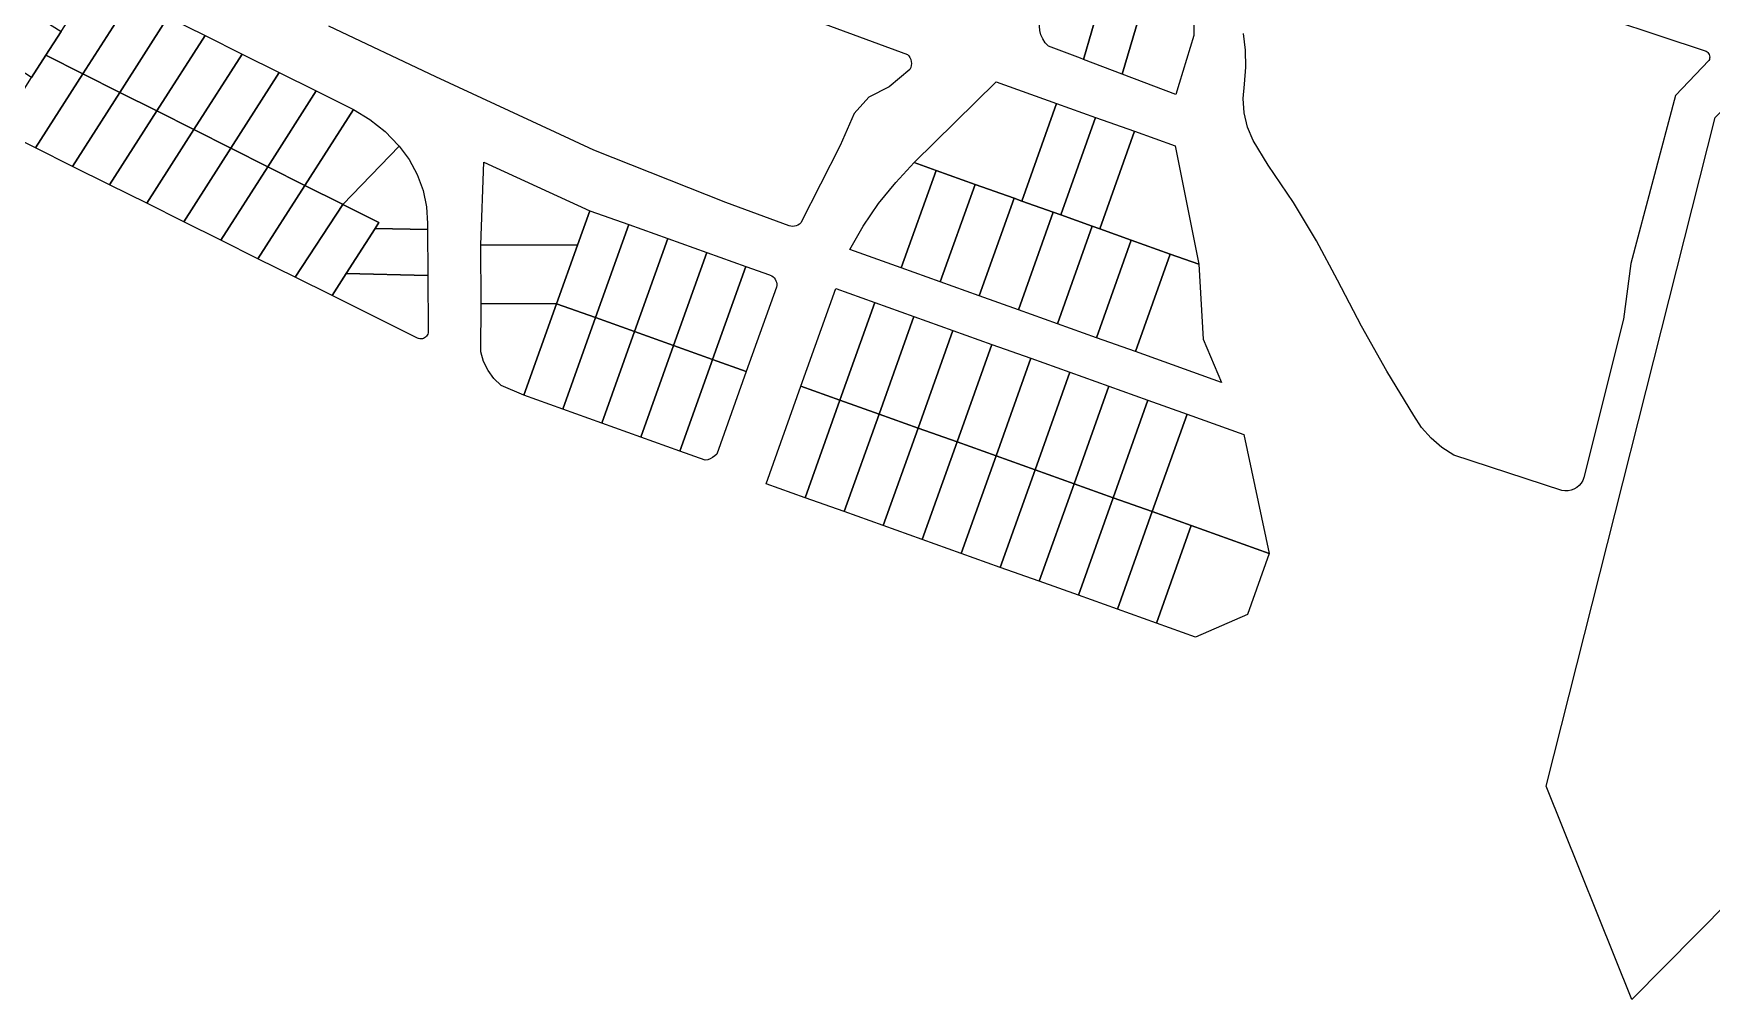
# Model space of a CAD drawing. Header units: millimetres. Extents: x 522658 to 553925, y 7796479 to 7820139.
# Drawn here: x 541403.7 to 541889.8, y 7800265.5 to 7800545.3 of the extents above; entities that cross this region are included whole.
import ezdxf

# ---------------------------------------------------------------- set-up
doc = ezdxf.new("R2010")
doc.units = ezdxf.units.MM
doc.layers.add('ZONA RESIDENCIAL 2 (ZR_2)', color=2, linetype='Continuous')

msp = doc.modelspace()

# ---------------------------------------------------------------- linework, layer by layer
at = {"layer": 'ZONA RESIDENCIAL 2 (ZR_2)'}
for points in [[(542041.63, 7800573.3), (542074.41, 7800475.35), (541866.73, 7800265.47), (541841.91, 7800327.27), (541890.88, 7800520.99), (541969.29, 7800600.23), (541982.78, 7800558.79), (542039.93, 7800577.53), (542041.63, 7800573.3)], [(541715.13, 7800562.77), (541707.88, 7800537.8), (541706.93, 7800538.16), (541697.68, 7800541.68), (541696.77, 7800542.64), (541696.04, 7800543.74), (541695.5, 7800544.95), (541695.17, 7800546.23), (541695.06, 7800547.48), (541695.16, 7800548.74), (541697.38, 7800556.61), (541699.12, 7800564.6), (541715.13, 7800562.77)], [(541431.83, 7800555.39), (541417.94, 7800533.65), (541407.22, 7800539.04), (541411.62, 7800545.92), (541421.08, 7800560.73), (541431.83, 7800555.39)], [(541727.3, 7800561.38), (541719.09, 7800533.53), (541707.88, 7800537.8), (541715.13, 7800562.77), (541727.3, 7800561.38)], [(541719.09, 7800533.53), (541727.3, 7800561.38), (541731.67, 7800560.88), (541739.62, 7800559.98), (541739.85, 7800544.71), (541735.56, 7800530.84), (541734.57, 7800527.63), (541719.09, 7800533.53)], [(541411.62, 7800545.92), (541407.22, 7800539.04), (541403.1, 7800532.59), (541386.08, 7800543.45), (541386.83, 7800544.64), (541391.87, 7800552.64), (541394.51, 7800556.84), (541411.62, 7800545.92)], [(541442.58, 7800550.05), (541428.66, 7800528.27), (541417.94, 7800533.65), (541431.83, 7800555.39), (541442.58, 7800550.05)], [(541453.33, 7800544.71), (541439.38, 7800522.88), (541428.66, 7800528.27), (541442.58, 7800550.05), (541453.33, 7800544.71)], [(541464.08, 7800539.37), (541450.1, 7800517.5), (541439.38, 7800522.88), (541453.33, 7800544.71), (541464.08, 7800539.37)], [(541474.83, 7800534.03), (541460.82, 7800512.11), (541450.1, 7800517.5), (541464.08, 7800539.37), (541474.83, 7800534.03)], [(541404.22, 7800512.18), (541393.48, 7800517.53), (541403.1, 7800532.59), (541407.22, 7800539.04), (541417.94, 7800533.65), (541404.22, 7800512.18)], [(541414.96, 7800506.83), (541404.22, 7800512.18), (541417.94, 7800533.65), (541428.66, 7800528.27), (541414.96, 7800506.83)], [(541485.58, 7800528.69), (541471.54, 7800506.73), (541460.82, 7800512.11), (541474.83, 7800534.03), (541485.58, 7800528.69)], [(541700.04, 7800525.06), (541689.95, 7800496.8), (541687.76, 7800497.58), (541676.45, 7800501.61), (541665.14, 7800505.65), (541658.82, 7800507.91), (541682.51, 7800531.32), (541700.04, 7800525.06)], [(541425.7, 7800501.48), (541414.96, 7800506.83), (541428.66, 7800528.27), (541439.38, 7800522.88), (541425.7, 7800501.48)], [(541496.33, 7800523.35), (541482.26, 7800501.34), (541471.54, 7800506.73), (541485.58, 7800528.69), (541496.33, 7800523.35)], [(541689.95, 7800496.8), (541700.04, 7800525.06), (541711.35, 7800521.03), (541701.25, 7800492.76), (541699.03, 7800493.56), (541689.95, 7800496.8)], [(541436.44, 7800496.13), (541425.7, 7800501.48), (541439.38, 7800522.88), (541450.1, 7800517.5), (541436.44, 7800496.13)], [(541509.59, 7800512.7), (541493.26, 7800495.82), (541492.97, 7800495.96), (541482.26, 7800501.34), (541496.33, 7800523.35), (541501.12, 7800520.45), (541505.5, 7800516.95), (541509.39, 7800512.93), (541509.59, 7800512.7)], [(541701.25, 7800492.76), (541711.35, 7800521.03), (541722.66, 7800516.99), (541712.57, 7800488.72), (541710.37, 7800489.51), (541701.25, 7800492.76)], [(541447.18, 7800490.78), (541436.44, 7800496.13), (541450.1, 7800517.5), (541460.82, 7800512.11), (541447.18, 7800490.78)], [(541712.57, 7800488.72), (541722.66, 7800516.99), (541734.44, 7800512.79), (541741.23, 7800478.49), (541732.99, 7800481.43), (541721.68, 7800485.47), (541712.57, 7800488.72)], [(541457.92, 7800485.43), (541447.18, 7800490.78), (541460.82, 7800512.11), (541471.54, 7800506.73), (541457.92, 7800485.43)], [(541517.81, 7800488.52), (541502.62, 7800488.88), (541503.7, 7800490.57), (541493.26, 7800495.82), (541509.59, 7800512.7), (541512.5, 7800508.78), (541514.82, 7800504.48), (541516.5, 7800499.89), (541517.5, 7800495.11), (541517.8, 7800490.24), (541517.81, 7800488.52)], [(541468.67, 7800480.09), (541457.92, 7800485.43), (541471.54, 7800506.73), (541482.26, 7800501.34), (541468.67, 7800480.09)], [(541564.82, 7800494), (541561.24, 7800483.98), (541533.24, 7800484.08), (541534.14, 7800508.05), (541564.82, 7800494)], [(541665.14, 7800505.65), (541655.05, 7800477.39), (541640.11, 7800482.72), (541644.05, 7800489.54), (541648.5, 7800496.03), (541653.43, 7800502.17), (541658.82, 7800507.91), (541665.14, 7800505.65)], [(541676.45, 7800501.61), (541666.36, 7800473.35), (541655.05, 7800477.39), (541665.14, 7800505.65), (541676.45, 7800501.61)], [(541493.26, 7800495.82), (541479.41, 7800474.74), (541468.67, 7800480.09), (541482.26, 7800501.34), (541492.97, 7800495.96), (541493.26, 7800495.82)], [(541677.66, 7800469.31), (541666.36, 7800473.35), (541676.45, 7800501.61), (541687.76, 7800497.58), (541677.66, 7800469.31)], [(541479.41, 7800474.74), (541493.26, 7800495.82), (541503.7, 7800490.57), (541502.62, 7800488.88), (541494.22, 7800475.75), (541490.15, 7800469.39), (541479.41, 7800474.74)], [(541699.03, 7800493.56), (541688.97, 7800465.27), (541677.66, 7800469.31), (541687.76, 7800497.58), (541689.95, 7800496.8), (541699.03, 7800493.56)], [(541576.11, 7800489.97), (541566.49, 7800463.01), (541555.19, 7800467.02), (541561.24, 7800483.98), (541564.82, 7800494), (541576.11, 7800489.97)], [(541710.37, 7800489.51), (541700.28, 7800461.24), (541688.97, 7800465.27), (541699.03, 7800493.56), (541701.25, 7800492.76), (541710.37, 7800489.51)], [(541494.22, 7800475.75), (541502.62, 7800488.88), (541517.81, 7800488.52), (541517.82, 7800486.5), (541517.87, 7800477.48), (541517.88, 7800475.19), (541494.22, 7800475.75)], [(541587.41, 7800485.93), (541577.79, 7800458.97), (541566.49, 7800463.01), (541576.11, 7800489.97), (541587.41, 7800485.93)], [(541598.71, 7800481.89), (541589.09, 7800454.94), (541577.79, 7800458.97), (541587.41, 7800485.93), (541598.71, 7800481.89)], [(541721.68, 7800485.47), (541711.59, 7800457.2), (541700.28, 7800461.24), (541710.37, 7800489.51), (541712.57, 7800488.72), (541721.68, 7800485.47)], [(541561.24, 7800483.98), (541555.19, 7800467.02), (541533.32, 7800467.08), (541533.24, 7800484.08), (541561.24, 7800483.98)], [(541610.01, 7800477.85), (541600.39, 7800450.9), (541589.09, 7800454.94), (541598.71, 7800481.89), (541610.01, 7800477.85)], [(541732.99, 7800481.43), (541722.89, 7800453.17), (541711.59, 7800457.2), (541721.68, 7800485.47), (541732.99, 7800481.43)], [(541722.89, 7800453.17), (541732.99, 7800481.43), (541741.23, 7800478.49), (541742.48, 7800456.75), (541747.86, 7800444.25), (541722.89, 7800453.17)], [(541610.15, 7800447.4), (541600.39, 7800450.9), (541610.01, 7800477.85), (541616.84, 7800475.41), (541617.08, 7800475.32), (541617.51, 7800475.11), (541617.9, 7800474.83), (541618.24, 7800474.5), (541618.52, 7800474.11), (541618.74, 7800473.69), (541618.9, 7800473.24), (541618.98, 7800472.77), (541618.99, 7800472.29), (541618.92, 7800471.82), (541610.15, 7800447.4)], [(541517.88, 7800475.19), (541517.95, 7800459.34), (541517.96, 7800458.6), (541517.87, 7800458.25), (541517.71, 7800457.92), (541517.51, 7800457.63), (541517.26, 7800457.37), (541516.97, 7800457.15), (541516.64, 7800456.99), (541516.3, 7800456.89), (541515.94, 7800456.84), (541515.58, 7800456.86), (541515.23, 7800456.94), (541514.89, 7800457.07), (541490.15, 7800469.39), (541494.22, 7800475.75), (541517.88, 7800475.19)], [(541647.38, 7800467.38), (541637.29, 7800439.11), (541625.98, 7800443.15), (541636.08, 7800471.42), (541647.38, 7800467.38)], [(541555.19, 7800467.02), (541545.73, 7800440.53), (541539.11, 7800443.32), (541537.05, 7800445.37), (541535.35, 7800447.73), (541534.06, 7800450.34), (541533.22, 7800453.13), (541533.32, 7800467.08), (541555.19, 7800467.02)], [(541566.49, 7800463.01), (541557.03, 7800436.48), (541545.73, 7800440.53), (541555.19, 7800467.02), (541566.49, 7800463.01)], [(541658.69, 7800463.34), (541648.6, 7800435.07), (541637.29, 7800439.11), (541647.38, 7800467.38), (541658.69, 7800463.34)], [(541568.31, 7800432.43), (541557.03, 7800436.48), (541566.49, 7800463.01), (541577.79, 7800458.97), (541568.31, 7800432.43)], [(541670, 7800459.3), (541659.9, 7800431.03), (541648.6, 7800435.07), (541658.69, 7800463.34), (541670, 7800459.3)], [(541579.61, 7800428.37), (541568.31, 7800432.43), (541577.79, 7800458.97), (541589.09, 7800454.94), (541579.61, 7800428.37)], [(541681.3, 7800455.26), (541671.21, 7800426.99), (541659.9, 7800431.03), (541670, 7800459.3), (541681.3, 7800455.26)], [(541590.89, 7800424.32), (541579.61, 7800428.37), (541589.09, 7800454.94), (541600.39, 7800450.9), (541599.98, 7800449.76), (541590.89, 7800424.32)], [(541692.61, 7800451.22), (541682.51, 7800422.95), (541671.21, 7800426.99), (541681.3, 7800455.26), (541692.61, 7800451.22)], [(541610.15, 7800447.4), (541601.57, 7800423.49), (541601.02, 7800422.94), (541600.4, 7800422.47), (541599.71, 7800422.11), (541598.97, 7800421.85), (541598.21, 7800421.7), (541590.89, 7800424.32), (541599.98, 7800449.76), (541600.39, 7800450.9), (541610.15, 7800447.4)], [(541703.92, 7800447.19), (541693.82, 7800418.91), (541682.51, 7800422.95), (541692.61, 7800451.22), (541703.92, 7800447.19)], [(541715.22, 7800443.15), (541705.13, 7800414.88), (541693.82, 7800418.91), (541703.92, 7800447.19), (541715.22, 7800443.15)], [(541637.29, 7800439.11), (541627.2, 7800410.84), (541615.89, 7800414.88), (541625.98, 7800443.15), (541637.29, 7800439.11)], [(541726.53, 7800439.11), (541716.44, 7800410.84), (541705.13, 7800414.88), (541715.22, 7800443.15), (541726.53, 7800439.11)], [(541648.6, 7800435.07), (541638.5, 7800406.81), (541627.2, 7800410.84), (541637.29, 7800439.11), (541648.6, 7800435.07)], [(541737.84, 7800435.08), (541727.74, 7800406.81), (541716.44, 7800410.84), (541726.53, 7800439.11), (541737.84, 7800435.08)], [(541659.9, 7800431.03), (541649.81, 7800402.77), (541638.5, 7800406.81), (541648.6, 7800435.07), (541659.9, 7800431.03)], [(541727.74, 7800406.81), (541737.84, 7800435.08), (541754.33, 7800429.19), (541761.67, 7800394.7), (541727.74, 7800406.81)], [(541671.21, 7800426.99), (541661.12, 7800398.73), (541649.81, 7800402.77), (541659.9, 7800431.03), (541671.21, 7800426.99)], [(541682.51, 7800422.95), (541672.42, 7800394.69), (541661.12, 7800398.73), (541671.21, 7800426.99), (541682.51, 7800422.95)], [(541693.82, 7800418.91), (541683.73, 7800390.66), (541672.42, 7800394.69), (541682.51, 7800422.95), (541693.82, 7800418.91)], [(541705.13, 7800414.88), (541695.04, 7800386.62), (541683.73, 7800390.66), (541693.82, 7800418.91), (541705.13, 7800414.88)], [(541716.44, 7800410.84), (541706.35, 7800382.58), (541695.04, 7800386.62), (541705.13, 7800414.88), (541716.44, 7800410.84)], [(541727.74, 7800406.81), (541717.65, 7800378.55), (541706.35, 7800382.58), (541716.44, 7800410.84), (541727.74, 7800406.81)], [(541739.05, 7800402.77), (541728.96, 7800374.51), (541717.65, 7800378.55), (541727.74, 7800406.81), (541739.05, 7800402.77)], [(541755.35, 7800376.99), (541740.26, 7800370.48), (541728.96, 7800374.51), (541739.05, 7800402.77), (541761.67, 7800394.7), (541755.35, 7800376.99)]]:
    msp.add_lwpolyline(points, close=True, dxfattribs=at)
for points in [[(541763.91, 7800581.42), (541888.21, 7800540.24), (541888.5, 7800540.04), (541888.75, 7800539.8), (541888.96, 7800539.52), (541889.11, 7800539.21), (541889.21, 7800538.87), (541889.26, 7800538.52), (541889.24, 7800538.18), (541889.17, 7800537.83), (541889.04, 7800537.51), (541879.36, 7800527.36), (541866.4, 7800478.69), (541864.28, 7800462.59), (541852.82, 7800416.66), (541852.49, 7800415.82), (541852.02, 7800415.04), (541851.43, 7800414.36), (541850.73, 7800413.78), (541849.95, 7800413.32), (541849.11, 7800413), (541848.22, 7800412.82), (541847.32, 7800412.79), (541846.42, 7800412.91), (541815.15, 7800423.13), (541811.67, 7800425.37), (541808.54, 7800428.08), (541805.81, 7800431.19), (541803.54, 7800434.65), (541795.73, 7800447.46), (541788.35, 7800460.53), (541781.42, 7800473.84), (541775.34, 7800485.3), (541768.64, 7800496.41), (541761.35, 7800507.14), (541756.99, 7800514.36), (541755.35, 7800518.23), (541754.37, 7800522.32), (541754.08, 7800526.52), (541754.49, 7800530.7), (541754.86, 7800535.58), (541754.76, 7800540.47), (541754.18, 7800545.33)], [(541586.3, 7800565.37), (541656.85, 7800539.27), (541657.24, 7800538.83), (541657.56, 7800538.33), (541657.79, 7800537.79), (541657.93, 7800537.21), (541657.97, 7800536.62), (541657.92, 7800536.03), (541657.78, 7800535.46), (541657.54, 7800534.92), (541651.55, 7800529.92), (541645.68, 7800526.9), (541641.44, 7800522.19), (541637.3, 7800512.89), (541625.93, 7800490.49), (541625.54, 7800490.13), (541625.1, 7800489.84), (541624.62, 7800489.63), (541624.1, 7800489.5), (541623.58, 7800489.45), (541623.05, 7800489.49), (541622.54, 7800489.62), (541604.18, 7800496.34), (541565.96, 7800511.51), (541554.75, 7800516.72), (541520.25, 7800532.75), (541489.19, 7800547.41)]]:
    msp.add_lwpolyline(points, dxfattribs=at)

doc.saveas('drawing.dxf')
